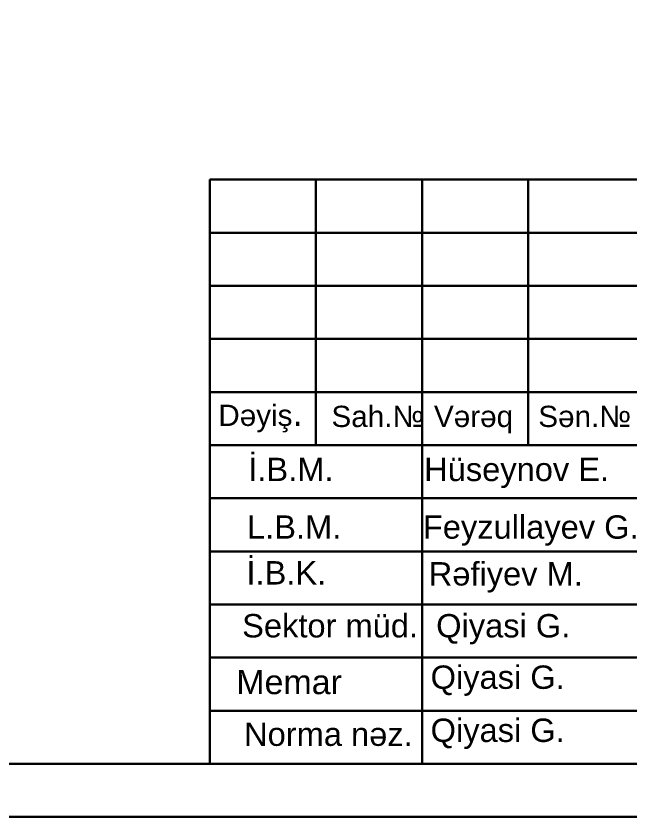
# Model space of a CAD drawing. Header units: millimetres. Extents: x 120281 to 1416367021, y -641565767 to 918373.
# Drawn here: x 744820 to 750607, y 862074 to 869620 of the extents above; entities that cross this region are included whole.
import ezdxf

# ---------------------------------------------------------------- set-up
doc = ezdxf.new("R2010")
doc.units = ezdxf.units.MM
for name, color, linetype, lineweight in [('перегородка', 130, 'Continuous', 20), ('размер', 90, 'Continuous', 40), ('размер 1', 6, 'Continuous', 15), ('размер2', 210, 'Continuous', 15)]:
    doc.layers.add(name, color=color, linetype=linetype, lineweight=lineweight)
doc.styles.add('ARIAL', font='arial.ttf')
doc.styles.add('Times New  Roman', font='times.ttf')

msp = doc.modelspace()

# ---------------------------------------------------------------- linework, layer by layer
at = {"layer": 'размер', "color": 0, "lineweight": 30}
for p, q in [((746646.71039, 868078.27871), (765146.71528, 868077.65371)), ((746646.71039, 862574.51942), (746646.71039, 868078.27871)), ((747647.3939, 865576.56994), (747647.3939, 868078.27871)), ((748648.0774, 862574.51942), (748648.0774, 868078.27871)), ((749648.76091, 865576.56994), (749648.76091, 868078.27871)), ((746646.71039, 867577.93696), (753151.15319, 867577.93696)), ((746646.71039, 867077.5952), (765146.71528, 867076.9702)), ((746646.71039, 866577.25345), (753151.15319, 866577.25345)), ((746646.71039, 866076.9117), (753151.15319, 866076.9117)), ((746646.71039, 865576.56994), (765146.71528, 865575.94494)), ((746646.71039, 865076.22819), (753151.15319, 865076.22819)), ((746646.71039, 864575.88644), (753151.15319, 864575.88644)), ((746646.71039, 864075.54468), (765146.71528, 864074.91968)), ((746646.71039, 863575.20293), (753151.15319, 863575.20293)), ((746646.71039, 863074.86117), (753151.15319, 863074.86117))]:
    msp.add_line(p, q, dxfattribs=at)
at = {"layer": 'размер 1', "color": 0, "lineweight": 30}
for points in [[(723618.34972, 891793.85284), (765647.05703, 891793.85284), (765647.05703, 862073.55267), (723618.34972, 862073.55267)], [(725619.71673, 891293.51108), (765146.71528, 891293.51108), (765146.71528, 862573.89442), (725619.71673, 862573.89442)]]:
    msp.add_lwpolyline(points, close=True, dxfattribs=at)

# ---------------------------------------------------------------- texts
at = {"layer": 'перегородка', "color": 0, "lineweight": 30, "attachment_point": 1, "style": 'ARIAL'}
for s, insert, char_height in [('\\H0.8x;Dəyiş\\H1.25x;.', (746726.5786, 866007.78492), 250.1708769), ('\\H0.8x;Sah.№', (747793.0443, 865947.62469), 250.1708769), ('\\H0.8x;Vərəq', (748759.15479, 865947.62469), 250.1708769), ('\\H0.8x;Sən.№', (749742.48931, 865947.62469), 250.1708769), ('{  İ}.{B.M.          Hüseynov E.}', (746838.46685, 865458.45591), 220.1503716), ('  L.B.M.         Feyzullayev G.', (746826.17513, 864915.54314), 220.1503716), ('İ.B.K.', (746991.84966, 864483.87934), 220.150372), ('Rəfiyev M.', (748709.95938, 864474.33729), 220.150372), (' Sektor müd.  Qiyasi G.', (746865.86623, 863985.39895), 220.1503716), ('Qiyasi G.', (748727.66881, 863500.83982), 220.150372), ('Qiyasi G.', (748727.66881, 863000.49807), 220.150372), ('N{\\fArial|b0|i0|c238|p34;orma nəz.}', (746969.40597, 862963.59142), 220.1503716)]:
    msp.add_mtext(s, dxfattribs=dict(at, insert=insert, char_height=char_height))
at = {"layer": 'размер2', "color": 0, "lineweight": 30, "insert": (747307.31702, 863343.50923), "char_height": 229.0048073, "attachment_point": 5, "style": 'Times New  Roman'}
msp.add_mtext_dynamic_manual_height_columns('{\\fTimes New Roman|b0|i0|c238|p18;  \\fArial|b0|i0|c0|p34;Memar}', width=1828.3507812, gutter_width=1, heights=[396.27421], dxfattribs=at)

doc.saveas('drawing.dxf')
